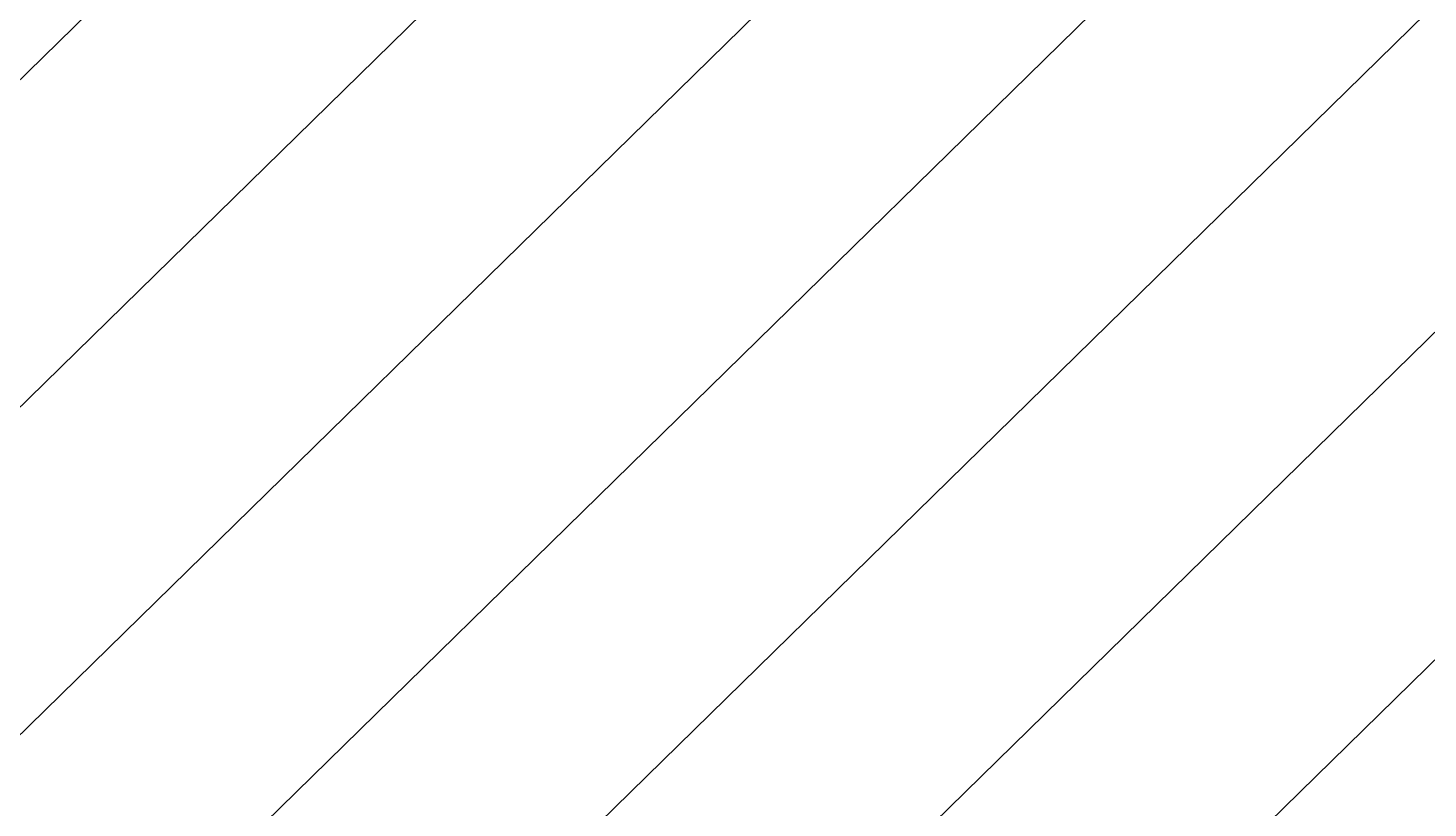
# Model space of a CAD drawing. Extents: x 7084 to 11035, y 13750 to 16729.
# Drawn here: x 8661.746 to 8663.817, y 15523.547 to 15524.701 of the extents above; entities that cross this region are included whole.
import ezdxf

# ---------------------------------------------------------------- set-up
doc = ezdxf.new("R2010")
doc.units = 0
doc.layers.add('Default', color=7, linetype='Continuous')

msp = doc.modelspace()

# ---------------------------------------------------------------- linework, layer by layer
at = {"layer": 'Default'}
for points in [[(8334.0679, 15238.8849), (8481.2701, 15315.8932), (8503.3486, 15314.5737), (8546.1307, 15403.1936), (8606.168, 15412.4301), (8642.8383, 15464.3798), (8687.4814, 15442.8279), (8739.2575, 15429.3276), (8794.796, 15464.0391), (8737.9031, 15532.9757), (8705.8166, 15501.5542), (8661.1735, 15523.1061), (8693.26, 15554.5276), (8758.3463, 15687.2345), (8827.1031, 15736.1283), (8943.2258, 15763.631), (8990.0629, 15838.9652), (9130.574, 15741.8678), (9277.2553, 15737.2839), (9359.7634, 15708.2533)], [(8337.4216, 15238.3373), (8482.4268, 15314.1963), (8504.1758, 15312.8964), (8547.2795, 15402.1826), (8606.4207, 15411.2813), (8643.3667, 15463.6216), (8687.3436, 15442.3914), (8739.5089, 15428.7895), (8795.465, 15463.7621), (8738.1444, 15533.217), (8705.8166, 15501.5592), (8661.8398, 15522.7894), (8694.1675, 15554.4472), (8758.2824, 15685.1734), (8827.5562, 15734.4348), (8944.552, 15762.1443)], [(8339.0985, 15238.0635), (8483.0051, 15313.3478), (8504.5894, 15312.0578), (8547.8539, 15401.6771), (8606.5471, 15410.7069), (8643.631, 15463.2424), (8687.2746, 15442.1731), (8739.6346, 15428.5205), (8795.7996, 15463.6235), (8738.265, 15533.3376), (8705.8166, 15501.5617), (8662.1729, 15522.6311), (8694.6213, 15554.4069), (8758.2505, 15684.1428), (8827.7827, 15733.588), (8945.2151, 15761.4009)], [(8945.8782, 15760.6576), (8828.0093, 15732.7413), (8758.2185, 15683.1122), (8695.0751, 15554.3667), (8662.5061, 15522.4727), (8705.8166, 15501.5642), (8738.3856, 15533.4582), (8796.1341, 15463.485), (8739.7604, 15428.2515), (8687.2057, 15441.9548), (8643.8952, 15462.8633), (8606.6735, 15410.1325), (8548.4283, 15401.1717), (8505.003, 15311.2191), (8483.5834, 15312.4993), (8340.7753, 15237.7897)], [(8826.65, 15737.8218), (8758.4102, 15689.2956), (8692.3524, 15554.608), (8660.5071, 15523.4227), (8705.8166, 15501.5492), (8737.6619, 15532.7345), (8794.127, 15464.3162), (8739.0061, 15429.8656), (8687.6193, 15443.2645), (8642.3098, 15465.138), (8605.9152, 15413.5789), (8544.9819, 15404.2045), (8502.5215, 15316.251), (8480.1134, 15317.5902), (8330.7142, 15239.4325)], [(8826.8766, 15736.975), (8758.3782, 15688.265), (8692.8062, 15554.5678), (8660.8403, 15523.2644), (8705.8166, 15501.5517), (8737.7825, 15532.8551), (8794.4615, 15464.1777), (8739.1318, 15429.5966), (8687.5503, 15443.0462), (8642.5741, 15464.7589), (8606.0416, 15413.0045), (8545.5563, 15403.6991), (8502.9351, 15315.4123), (8480.6917, 15316.7417), (8332.391, 15239.1587)], [(8335.7448, 15238.6111), (8481.8484, 15315.0447), (8503.7622, 15313.7351), (8546.7051, 15402.6881), (8606.2944, 15411.8557), (8643.1025, 15464.0007), (8687.4125, 15442.6096), (8739.3832, 15429.0585), (8795.1305, 15463.9006), (8738.0237, 15533.0963), (8705.8166, 15501.5567), (8661.5066, 15522.9477), (8693.7138, 15554.4874), (8758.3144, 15686.2039)]]:
    msp.add_lwpolyline(points, dxfattribs=at)

doc.saveas('drawing.dxf')
